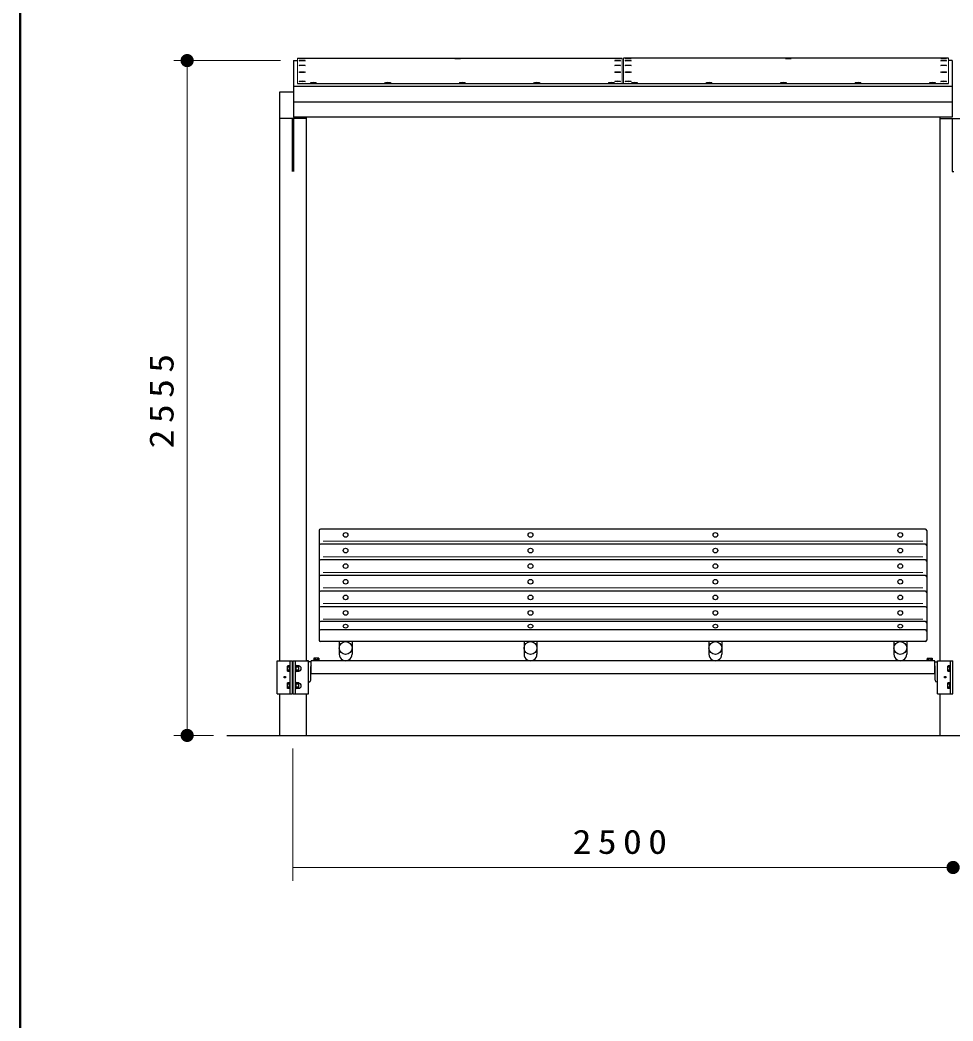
# Model space of a CAD drawing. Units: millimetres on the paper, with parts at other scales. Extents: x -365 to 12, y -40 to 257.
# Drawn here: x -365 to -294.4, y 71.5 to 147.3 of the extents above; entities that cross this region are included whole.
import ezdxf

# ---------------------------------------------------------------- set-up
doc = ezdxf.new("R2010")
doc.units = ezdxf.units.MM
doc.layers.add('LY_1', color=7, linetype='Continuous', lineweight=25)
doc.layers.add('LY_2', color=7, linetype='Continuous', lineweight=13)
doc.styles.add('ＭＳ ゴシック', font='')
doc.styles.get('ＭＳ ゴシック').set_extended_font_data('MS Gothic')

# ---------------------------------------------------------------- blocks, each defined once
blk = doc.blocks.new('filled_dot')
at = {"color": 0, "linetype": 'Continuous', "lineweight": -2, "const_width": 1.25}
blk.add_lwpolyline([(-0.625, 0, 1), (0.625, 0, 1)], format="xyb", close=True, dxfattribs=at)

msp = doc.modelspace()

# ---------------------------------------------------------------- linework, layer by layer
at = {"layer": 'LY_1', "lineweight": 13}
for p, q in [((-345.285, 144.261), (-353.345, 144.261)), ((-352.345, 93.162), (-352.345, 144.261)), ((-296.645, 107.872), (-342.045, 107.872)), ((-296.645, 106.69), (-342.045, 106.69)), ((-296.645, 105.509), (-342.045, 105.509)), ((-296.645, 104.328), (-342.045, 104.328)), ((-296.645, 103.147), (-342.045, 103.147)), ((-296.645, 101.966), (-342.045, 101.966)), ((-350.345, 93.162), (-353.345, 93.162)), ((-344.345, 92.162), (-344.345, 82.162)), ((-294.345, 83.162), (-344.345, 83.162))]:
    msp.add_line(p, q, dxfattribs=at)
at = {"layer": 'LY_1'}
for p, q in [((-344.285, 144.261), (-343.985, 144.261)), ((-344.285, 144.261), (-344.285, 139.971)), ((-294.405, 144.261), (-294.705, 144.261)), ((-294.405, 144.261), (-294.405, 139.971)), ((-294.405, 142.303), (-344.285, 142.303)), ((-294.405, 141.118), (-344.285, 141.118)), ((-294.405, 139.971), (-344.285, 139.971)), ((-340.831, 100.262), (-340.831, 99.776)), ((-339.859, 100.262), (-339.859, 99.776)), ((-326.831, 100.262), (-326.831, 99.776)), ((-325.859, 100.262), (-325.859, 99.776)), ((-312.831, 100.262), (-312.831, 99.776)), ((-311.859, 100.262), (-311.859, 99.776)), ((-298.831, 100.262), (-298.831, 99.776)), ((-297.859, 100.262), (-297.859, 99.776)), ((-340.831, 99.779), (-340.834, 99.313)), ((-339.859, 99.779), (-339.856, 99.313)), ((-326.831, 99.779), (-326.834, 99.313)), ((-325.859, 99.779), (-325.856, 99.313)), ((-312.831, 99.779), (-312.834, 99.313)), ((-311.859, 99.779), (-311.856, 99.313)), ((-298.831, 99.779), (-298.834, 99.313)), ((-297.859, 99.779), (-297.856, 99.313)), ((-345.525, 98.821), (-345.345, 98.821)), ((-345.525, 98.821), (-344.365, 98.821)), ((-345.525, 96.321), (-345.525, 98.821)), ((-344.545, 96.321), (-344.545, 98.821)), ((-344.365, 96.321), (-344.365, 98.821)), ((-344.325, 98.821), (-343.165, 98.821)), ((-344.325, 96.321), (-344.325, 98.821)), ((-344.145, 96.321), (-344.145, 98.821)), ((-343.165, 98.821), (-343.345, 98.821)), ((-343.165, 96.321), (-343.165, 98.821)), ((-342.965, 98.721), (-343.165, 98.721)), ((-342.965, 97.821), (-342.965, 98.821)), ((-295.725, 98.821), (-342.965, 98.821)), ((-342.775, 98.826), (-342.775, 98.872)), ((-342.355, 98.872), (-342.775, 98.872)), ((-342.761, 99.012), (-342.761, 98.872)), ((-342.369, 99.012), (-342.761, 99.012)), ((-342.663, 99.012), (-342.663, 98.872)), ((-342.467, 99.012), (-342.467, 98.872)), ((-342.369, 99.012), (-342.369, 98.872)), ((-342.355, 98.826), (-342.355, 98.872)), ((-295.725, 98.821), (-296.54, 98.821)), ((-296.335, 98.826), (-296.335, 98.872)), ((-296.335, 98.872), (-295.915, 98.872)), ((-296.321, 99.012), (-296.321, 98.872)), ((-296.321, 99.012), (-295.929, 99.012)), ((-296.223, 99.012), (-296.223, 98.872)), ((-296.027, 99.012), (-296.027, 98.872)), ((-295.929, 99.012), (-295.929, 98.872)), ((-295.915, 98.826), (-295.915, 98.872)), ((-295.725, 97.821), (-295.725, 98.821)), ((-295.725, 98.721), (-295.525, 98.721)), ((-295.525, 98.821), (-295.345, 98.821)), ((-295.525, 98.821), (-294.365, 98.821)), ((-295.525, 96.321), (-295.525, 98.821)), ((-294.545, 96.321), (-294.545, 98.821)), ((-294.365, 96.321), (-294.365, 98.821)), ((-344.591, 98.441), (-344.751, 98.441)), ((-344.751, 98.031), (-344.751, 98.411)), ((-344.591, 98.331), (-344.751, 98.331)), ((-344.591, 98.112), (-344.751, 98.112)), ((-344.591, 98.002), (-344.751, 98.002)), ((-344.591, 97.981), (-344.591, 98.461)), ((-344.545, 98.461), (-344.591, 98.461)), ((-344.545, 97.981), (-344.591, 97.981)), ((-344.099, 98.461), (-344.145, 98.461)), ((-344.099, 97.981), (-344.145, 97.981)), ((-344.099, 97.981), (-344.099, 98.461)), ((-343.899, 98.441), (-344.099, 98.441)), ((-343.899, 98.331), (-344.099, 98.331)), ((-343.899, 98.112), (-344.099, 98.112)), ((-343.899, 98.002), (-344.099, 98.002)), ((-343.899, 98.002), (-343.899, 98.441)), ((-342.985, 97.341), (-342.985, 98.371)), ((-295.725, 97.821), (-342.965, 97.821)), ((-295.705, 97.341), (-295.705, 98.371)), ((-294.591, 98.441), (-294.751, 98.441)), ((-294.751, 98.031), (-294.751, 98.411)), ((-294.591, 98.331), (-294.751, 98.331)), ((-294.591, 98.112), (-294.751, 98.112)), ((-294.591, 98.002), (-294.751, 98.002)), ((-294.591, 97.981), (-294.591, 98.461)), ((-294.545, 98.461), (-294.591, 98.461)), ((-294.545, 97.981), (-294.591, 97.981)), ((-344.591, 97.141), (-344.751, 97.141)), ((-344.751, 96.702), (-344.751, 97.141)), ((-344.591, 97.031), (-344.751, 97.031)), ((-344.545, 97.161), (-344.591, 97.161)), ((-344.591, 96.681), (-344.591, 97.161)), ((-344.099, 97.161), (-344.145, 97.161)), ((-344.099, 96.681), (-344.099, 97.161)), ((-343.899, 97.141), (-344.099, 97.141)), ((-343.899, 97.031), (-344.099, 97.031)), ((-343.899, 96.702), (-343.899, 97.141)), ((-343.105, 97.221), (-343.165, 97.221)), ((-295.585, 97.221), (-295.525, 97.221)), ((-295.585, 97.221), (-295.525, 97.221)), ((-294.591, 97.141), (-294.751, 97.141)), ((-294.751, 96.702), (-294.751, 97.141)), ((-294.591, 97.031), (-294.751, 97.031)), ((-294.545, 97.161), (-294.591, 97.161)), ((-294.591, 96.681), (-294.591, 97.161)), ((-345.525, 96.321), (-344.365, 96.321)), ((-345.345, 96.321), (-345.345, 93.162)), ((-344.591, 96.812), (-344.751, 96.812)), ((-344.591, 96.702), (-344.751, 96.702)), ((-344.545, 96.681), (-344.591, 96.681)), ((-344.325, 96.321), (-343.165, 96.321)), ((-344.099, 96.681), (-344.145, 96.681)), ((-343.899, 96.812), (-344.099, 96.812)), ((-343.899, 96.702), (-344.099, 96.702)), ((-343.345, 96.321), (-343.345, 93.162)), ((-295.525, 96.321), (-294.365, 96.321)), ((-295.345, 96.321), (-295.345, 93.162)), ((-294.591, 96.812), (-294.751, 96.812)), ((-294.591, 96.702), (-294.751, 96.702)), ((-294.545, 96.681), (-294.591, 96.681))]:
    msp.add_line(p, q, dxfattribs=at)
at = {"layer": 'LY_1', "color": 4}
for p, q in [((-343.985, 144.441), (-319.395, 144.441)), ((-294.705, 144.441), (-319.295, 144.441)), ((-343.985, 142.527), (-294.705, 142.527)), ((-342.345, 108.684), (-342.345, 100.362)), ((-296.445, 108.784), (-342.245, 108.784)), ((-296.345, 108.684), (-296.345, 100.362)), ((-296.445, 107.635), (-342.245, 107.635)), ((-296.445, 106.454), (-342.245, 106.454)), ((-296.445, 105.273), (-342.245, 105.273)), ((-296.445, 104.092), (-342.245, 104.092)), ((-296.445, 102.91), (-342.245, 102.91)), ((-296.445, 101.796), (-342.245, 101.796)), ((-296.445, 101.162), (-342.245, 101.162)), ((-296.445, 100.262), (-342.245, 100.262))]:
    msp.add_line(p, q, dxfattribs=at)
at = {"layer": 'LY_1', "color": 4, "lineweight": 13}
for p, q in [((-343.985, 144.441), (-343.985, 142.527)), ((-319.395, 144.441), (-319.395, 142.527)), ((-319.295, 144.441), (-319.295, 142.527)), ((-294.705, 144.441), (-294.705, 142.527))]:
    msp.add_line(p, q, dxfattribs=at)
at = {"layer": 'LY_1', "color": 211}
for p, q in [((-344.285, 141.862), (-345.345, 141.862)), ((-345.345, 141.862), (-345.345, 98.821)), ((-343.345, 139.862), (-345.345, 139.862)), ((-344.405, 139.862), (-344.405, 135.862)), ((-344.285, 139.862), (-344.285, 135.862)), ((-343.345, 139.971), (-343.345, 98.821)), ((-295.345, 139.971), (-295.345, 98.821)), ((-295.345, 139.862), (-293.345, 139.862)), ((-294.405, 139.862), (-294.405, 135.862)), ((-294.405, 135.862), (-294.285, 135.862))]:
    msp.add_line(p, q, dxfattribs=at)
at = {"layer": 'LY_1', "color": 150}
msp.add_line((-349.345, 93.162), (-189.345, 93.162), dxfattribs=at)
at = {"layer": 'LY_1', "color": 4}
for centre in [(-340.345, 99.776), (-326.345, 99.776), (-312.345, 99.776), (-298.345, 99.776)]:
    msp.add_circle(centre, 0.486, dxfattribs=at)
at = {"layer": 'LY_1'}
for centre in [(-344.945, 97.571), (-294.945, 97.571)]:
    msp.add_circle(centre, 0.06, dxfattribs=at)
at = {"layer": 'LY_1', "color": 4}
for centre, radius, start, end in [((-342.245, 108.684), 0.1, 90.00002, 180), ((-296.445, 108.684), 0.1, 0.00004, 90.00002), ((-342.245, 107.535), 0.1, 90.00002, 180), ((-296.445, 107.535), 0.1, 0.00004, 90.00002), ((-342.245, 106.354), 0.1, 90.00002, 180), ((-296.445, 106.354), 0.1, 0.00004, 90.00002), ((-342.245, 105.173), 0.1, 90.00002, 180), ((-296.445, 105.173), 0.1, 0.00004, 90.00002), ((-342.245, 103.992), 0.1, 90.00002, 180), ((-296.445, 103.992), 0.1, 0.00004, 90.00002), ((-342.245, 102.81), 0.1, 90.00002, 180), ((-296.445, 102.81), 0.1, 0.00004, 90.00002), ((-342.245, 101.696), 0.1, 90.00002, 180), ((-296.445, 101.696), 0.1, 0.00004, 90.00002), ((-342.245, 101.062), 0.1, 90.00002, 180), ((-296.445, 101.062), 0.1, 0.00004, 90.00002), ((-342.245, 100.362), 0.1, 180.00001, 269.99997), ((-296.445, 100.362), 0.1, 270.00005, 0.00004), ((-340.345, 99.31), 0.489, 179.65233, 0.34767), ((-326.345, 99.31), 0.489, 179.65233, 0.34767), ((-312.345, 99.31), 0.489, 179.65233, 0.34767), ((-298.345, 99.31), 0.489, 179.65233, 0.34767)]:
    msp.add_arc(centre, radius, start, end, dxfattribs=at)
at = {"layer": 'LY_1'}
for centre, radius, start, end in [((-343.899, 98.221), 0.194, 270, 90), ((-342.815, 98.371), 0.17, 151.92752, 180), ((-295.875, 98.371), 0.17, 360, 28.07248), ((-343.899, 96.921), 0.194, 270, 90), ((-343.105, 97.341), 0.12, 270, 0.00001), ((-295.585, 97.341), 0.12, 180.00001, 270)]:
    msp.add_arc(centre, radius, start, end, dxfattribs=at)
for centre, major_axis, ratio in [((-343.635, 144.419), (0.22, 0), 0.016436), ((-343.635, 144.246), (0.22, 0), 0.049268), ((-331.865, 144.421), (-0.22, 0), 0.016436), ((-319.745, 144.419), (-0.22, 0), 0.016436), ((-319.745, 144.246), (-0.22, 0), 0.049268), ((-318.945, 144.419), (0.22, 0), 0.016436), ((-318.945, 144.246), (0.22, 0), 0.049268), ((-306.825, 144.421), (-0.22, 0), 0.016436), ((-295.055, 144.419), (-0.22, 0), 0.016436), ((-295.055, 144.246), (-0.22, 0), 0.049268), ((-343.635, 143.899), (0.22, 0), 0.081981), ((-343.635, 143.38), (-0.22, 0), 0.11469), ((-319.745, 143.899), (-0.22, 0), 0.081981), ((-319.745, 143.38), (0.22, 0), 0.11469), ((-318.945, 143.899), (0.22, 0), 0.081981), ((-318.945, 143.38), (-0.22, 0), 0.11469), ((-295.055, 143.899), (-0.22, 0), 0.081981), ((-295.055, 143.38), (0.22, 0), 0.11469), ((-343.635, 142.688), (-0.22, 0), 0.14724), ((-342.785, 142.581), (-0.22, 0), 0.151699), ((-337.145, 142.581), (-0.22, 0), 0.151686), ((-331.505, 142.581), (-0.22, 0), 0.151686), ((-325.865, 142.581), (-0.22, 0), 0.151686), ((-320.225, 142.581), (-0.22, 0), 0.151686), ((-319.745, 142.688), (0.22, 0), 0.14724), ((-318.945, 142.688), (-0.22, 0), 0.14724), ((-318.465, 142.581), (0.22, 0), 0.151686), ((-312.825, 142.581), (0.22, 0), 0.151686), ((-307.185, 142.581), (0.22, 0), 0.151686), ((-301.545, 142.581), (0.22, 0), 0.151686), ((-295.905, 142.581), (0.22, 0), 0.151699), ((-295.055, 142.688), (0.22, 0), 0.14724), ((-340.345, 108.34), (-0.18, 0), 0.984256), ((-326.345, 108.34), (-0.18, 0), 0.984174), ((-312.345, 108.34), (-0.18, 0), 0.984256), ((-298.345, 108.34), (-0.18, 0), 0.984174), ((-340.345, 107.159), (-0.18, 0), 0.984256), ((-326.345, 107.159), (-0.18, 0), 0.984174), ((-312.345, 107.159), (-0.18, 0), 0.984256), ((-298.345, 107.159), (-0.18, 0), 0.984174), ((-340.345, 105.978), (-0.18, 0), 0.984256), ((-326.345, 105.978), (-0.18, 0), 0.984174), ((-312.345, 105.978), (-0.18, 0), 0.984256), ((-298.345, 105.978), (-0.18, 0), 0.984174), ((-340.345, 104.797), (-0.18, 0), 0.984234), ((-326.345, 104.797), (-0.18, 0), 0.984152), ((-312.345, 104.797), (-0.18, 0), 0.984234), ((-298.345, 104.797), (-0.18, 0), 0.984152), ((-340.345, 103.615), (-0.18, 0), 0.984256), ((-326.345, 103.615), (-0.18, 0), 0.984174), ((-312.345, 103.615), (-0.18, 0), 0.984256), ((-298.345, 103.615), (-0.18, 0), 0.984174), ((-340.345, 102.434), (-0.18, 0), 0.984256), ((-326.345, 102.434), (-0.18, 0), 0.984174), ((-312.345, 102.434), (-0.18, 0), 0.984256), ((-298.345, 102.434), (-0.18, 0), 0.984174), ((-340.345, 101.431), (-0.18, 0), 0.808975), ((-326.345, 101.431), (-0.18, 0), 0.808908), ((-312.345, 101.431), (-0.18, 0), 0.808975), ((-298.345, 101.431), (-0.18, 0), 0.808908)]:
    msp.add_ellipse(centre, major_axis=major_axis, ratio=ratio, dxfattribs=at)
at = {"layer": 'LY_2', "lineweight": 50}
msp.add_line((-365, 257), (-365, 0), dxfattribs=at)

# ---------------------------------------------------------------- block references
at = {"layer": 'LY_1', "lineweight": 13, "xscale": 0.4, "yscale": 0.4}
for p, rotation in [((-352.345, 144.261), 270), ((-352.345, 93.162), 90), ((-294.345, 83.162), 180)]:
    msp.add_blockref('filled_dot', p, dxfattribs=dict(at, rotation=rotation))

# ---------------------------------------------------------------- texts
at = {"layer": 'LY_1', "insert": (-353.345, 118.712), "char_height": 1.833, "attachment_point": 8, "rotation": 90, "style": 'ＭＳ ゴシック'}
msp.add_mtext('\\T1.33;\\W1.15;2555', dxfattribs=at)
at = {"layer": 'LY_1', "insert": (-319.345, 84.162), "char_height": 1.833, "attachment_point": 8, "style": 'ＭＳ ゴシック'}
msp.add_mtext('\\T1.33;\\W1.15;2500', dxfattribs=at)

doc.saveas('drawing.dxf')
